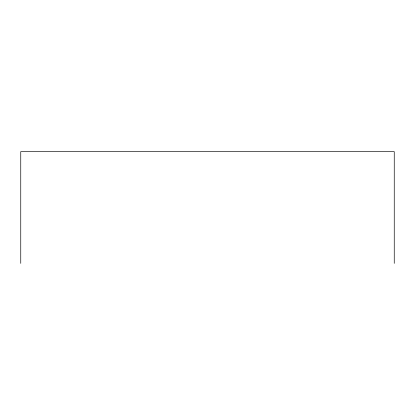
<?xml version="1.0" encoding="UTF-8"?>
<svg xmlns="http://www.w3.org/2000/svg" width="415" height="415" viewBox="0 0 415 415"><rect width="100%" height="100%" fill="white"/><g stroke="black" fill="none" stroke-linecap="round" stroke-linejoin="round"><path stroke-width="0.62" d="M394.25 263.364L394.25 151.636L20.75 151.636L20.75 263.364"/></g></svg>
